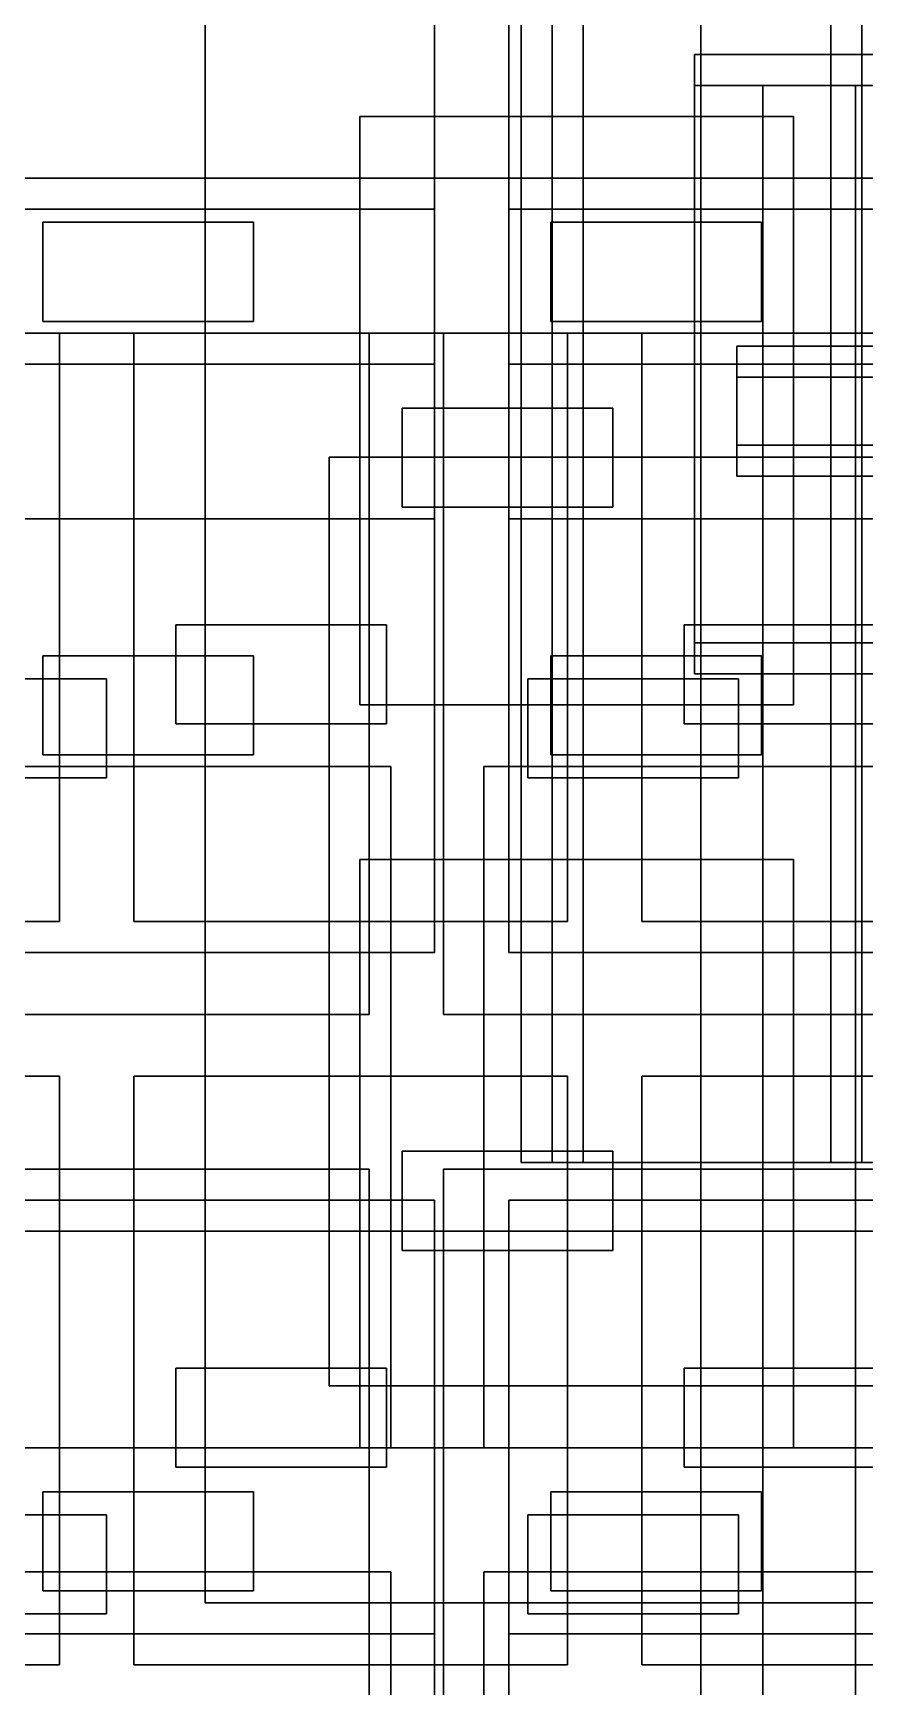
# Model space of a CAD drawing. Header units: feet. Extents: x -228 to 222, y -147 to 142.
# Drawn here: x -151.6 to -124.7, y -54.7 to -1.3 of the extents above; entities that cross this region are included whole.
import ezdxf

# ---------------------------------------------------------------- set-up
doc = ezdxf.new("R2010")
doc.units = ezdxf.units.FT
for name, color, linetype in [('bed', 7, 'CONTINUOUS'), ('behavioral', 7, 'CONTINUOUS'), ('corridor_clean', 7, 'CONTINUOUS'), ('corridor_patient', 7, 'CONTINUOUS'), ('corridor_public', 7, 'CONTINUOUS'), ('corridor_restricted', 7, 'CONTINUOUS'), ('corridor_soiled', 7, 'CONTINUOUS'), ('corridor_sterile', 7, 'CONTINUOUS'), ('ed', 7, 'CONTINUOUS'), ('floor', 7, 'CONTINUOUS'), ('icu', 7, 'CONTINUOUS'), ('isolation_bed', 7, 'CONTINUOUS'), ('med_surg', 7, 'CONTINUOUS'), ('oncology', 7, 'CONTINUOUS'), ('pediatrics', 7, 'CONTINUOUS'), ('procedure', 7, 'CONTINUOUS'), ('research', 7, 'CONTINUOUS'), ('telemetry', 7, 'CONTINUOUS'), ('utility', 7, 'CONTINUOUS'), ('women', 7, 'CONTINUOUS')]:
    doc.layers.add(name, color=color, linetype=linetype)

msp = doc.modelspace()

# ---------------------------------------------------------------- linework, layer by layer
at = {"layer": 'bed'}
for points in [[(-144.44, -7.42, 138.75), (-151.24, -7.42, 138.75), (-151.24, -7.42, 140.95), (-144.44, -7.42, 140.95)], [(-151.24, -7.42, 138.75), (-151.24, -10.62, 138.75), (-151.24, -10.62, 140.95), (-151.24, -7.42, 140.95)], [(-151.24, -10.62, 140.95), (-144.44, -10.62, 140.95), (-144.44, -7.42, 140.95), (-151.24, -7.42, 140.95)], [(-151.24, -10.62, 138.75), (-151.24, -7.42, 138.75), (-144.44, -7.42, 138.75), (-144.44, -10.62, 138.75)], [(-144.44, -10.62, 138.75), (-144.44, -7.42, 138.75), (-144.44, -7.42, 140.95), (-144.44, -10.62, 140.95)], [(-128.04, -7.42, 138.75), (-134.84, -7.42, 138.75), (-134.84, -7.42, 140.95), (-128.04, -7.42, 140.95)], [(-134.84, -7.42, 138.75), (-134.84, -10.62, 138.75), (-134.84, -10.62, 140.95), (-134.84, -7.42, 140.95)], [(-134.84, -10.62, 140.95), (-128.04, -10.62, 140.95), (-128.04, -7.42, 140.95), (-134.84, -7.42, 140.95)], [(-134.84, -10.62, 138.75), (-134.84, -7.42, 138.75), (-128.04, -7.42, 138.75), (-128.04, -10.62, 138.75)], [(-128.04, -10.62, 138.75), (-128.04, -7.42, 138.75), (-128.04, -7.42, 140.95), (-128.04, -10.62, 140.95)], [(-151.24, -10.62, 138.75), (-144.44, -10.62, 138.75), (-144.44, -10.62, 140.95), (-151.24, -10.62, 140.95)], [(-134.84, -10.62, 138.75), (-128.04, -10.62, 138.75), (-128.04, -10.62, 140.95), (-134.84, -10.62, 140.95)], [(-122.04, -11.42, 123.75), (-128.84, -11.42, 123.75), (-128.84, -11.42, 125.95), (-122.04, -11.42, 125.95)], [(-128.84, -11.42, 123.75), (-128.84, -14.62, 123.75), (-128.84, -14.62, 125.95), (-128.84, -11.42, 125.95)], [(-128.84, -14.62, 125.95), (-122.04, -14.62, 125.95), (-122.04, -11.42, 125.95), (-128.84, -11.42, 125.95)], [(-128.84, -14.62, 123.75), (-128.84, -11.42, 123.75), (-122.04, -11.42, 123.75), (-122.04, -14.62, 123.75)], [(-122.04, -12.42, 123.75), (-128.84, -12.42, 123.75), (-128.84, -12.42, 125.95), (-122.04, -12.42, 125.95)], [(-128.84, -12.42, 123.75), (-128.84, -15.62, 123.75), (-128.84, -15.62, 125.95), (-128.84, -12.42, 125.95)], [(-128.84, -15.62, 125.95), (-122.04, -15.62, 125.95), (-122.04, -12.42, 125.95), (-128.84, -12.42, 125.95)], [(-128.84, -15.62, 123.75), (-128.84, -12.42, 123.75), (-122.04, -12.42, 123.75), (-122.04, -15.62, 123.75)], [(-132.84, -13.42, 78.75), (-139.64, -13.42, 78.75), (-139.64, -13.42, 80.95), (-132.84, -13.42, 80.95)], [(-139.64, -13.42, 78.75), (-139.64, -16.62, 78.75), (-139.64, -16.62, 80.95), (-139.64, -13.42, 80.95)], [(-139.64, -16.62, 80.95), (-132.84, -16.62, 80.95), (-132.84, -13.42, 80.95), (-139.64, -13.42, 80.95)], [(-139.64, -16.62, 78.75), (-139.64, -13.42, 78.75), (-132.84, -13.42, 78.75), (-132.84, -16.62, 78.75)], [(-132.84, -13.42, 93.75), (-139.64, -13.42, 93.75), (-139.64, -13.42, 95.95), (-132.84, -13.42, 95.95)], [(-139.64, -13.42, 93.75), (-139.64, -16.62, 93.75), (-139.64, -16.62, 95.95), (-139.64, -13.42, 95.95)], [(-139.64, -16.62, 95.95), (-132.84, -16.62, 95.95), (-132.84, -13.42, 95.95), (-139.64, -13.42, 95.95)], [(-139.64, -16.62, 93.75), (-139.64, -13.42, 93.75), (-132.84, -13.42, 93.75), (-132.84, -16.62, 93.75)], [(-132.84, -13.42, 108.75), (-139.64, -13.42, 108.75), (-139.64, -13.42, 110.95), (-132.84, -13.42, 110.95)], [(-139.64, -13.42, 108.75), (-139.64, -16.62, 108.75), (-139.64, -16.62, 110.95), (-139.64, -13.42, 110.95)], [(-139.64, -16.62, 110.95), (-132.84, -16.62, 110.95), (-132.84, -13.42, 110.95), (-139.64, -13.42, 110.95)], [(-139.64, -16.62, 108.75), (-139.64, -13.42, 108.75), (-132.84, -13.42, 108.75), (-132.84, -16.62, 108.75)], [(-132.84, -13.42, 123.75), (-139.64, -13.42, 123.75), (-139.64, -13.42, 125.95), (-132.84, -13.42, 125.95)], [(-139.64, -13.42, 123.75), (-139.64, -16.62, 123.75), (-139.64, -16.62, 125.95), (-139.64, -13.42, 125.95)], [(-139.64, -16.62, 125.95), (-132.84, -16.62, 125.95), (-132.84, -13.42, 125.95), (-139.64, -13.42, 125.95)], [(-139.64, -16.62, 123.75), (-139.64, -13.42, 123.75), (-132.84, -13.42, 123.75), (-132.84, -16.62, 123.75)], [(-132.84, -13.42, 168.75), (-139.64, -13.42, 168.75), (-139.64, -13.42, 170.95), (-132.84, -13.42, 170.95)], [(-139.64, -13.42, 168.75), (-139.64, -16.62, 168.75), (-139.64, -16.62, 170.95), (-139.64, -13.42, 170.95)], [(-139.64, -16.62, 170.95), (-132.84, -16.62, 170.95), (-132.84, -13.42, 170.95), (-139.64, -13.42, 170.95)], [(-139.64, -16.62, 168.75), (-139.64, -13.42, 168.75), (-132.84, -13.42, 168.75), (-132.84, -16.62, 168.75)], [(-132.84, -16.62, 78.75), (-132.84, -13.42, 78.75), (-132.84, -13.42, 80.95), (-132.84, -16.62, 80.95)], [(-132.84, -16.62, 93.75), (-132.84, -13.42, 93.75), (-132.84, -13.42, 95.95), (-132.84, -16.62, 95.95)], [(-132.84, -16.62, 108.75), (-132.84, -13.42, 108.75), (-132.84, -13.42, 110.95), (-132.84, -16.62, 110.95)], [(-132.84, -16.62, 123.75), (-132.84, -13.42, 123.75), (-132.84, -13.42, 125.95), (-132.84, -16.62, 125.95)], [(-132.84, -16.62, 168.75), (-132.84, -13.42, 168.75), (-132.84, -13.42, 170.95), (-132.84, -16.62, 170.95)], [(-128.84, -14.62, 123.75), (-122.04, -14.62, 123.75), (-122.04, -14.62, 125.95), (-128.84, -14.62, 125.95)], [(-128.84, -15.62, 123.75), (-122.04, -15.62, 123.75), (-122.04, -15.62, 125.95), (-128.84, -15.62, 125.95)], [(-139.64, -16.62, 78.75), (-132.84, -16.62, 78.75), (-132.84, -16.62, 80.95), (-139.64, -16.62, 80.95)], [(-139.64, -16.62, 93.75), (-132.84, -16.62, 93.75), (-132.84, -16.62, 95.95), (-139.64, -16.62, 95.95)], [(-139.64, -16.62, 108.75), (-132.84, -16.62, 108.75), (-132.84, -16.62, 110.95), (-139.64, -16.62, 110.95)], [(-139.64, -16.62, 123.75), (-132.84, -16.62, 123.75), (-132.84, -16.62, 125.95), (-139.64, -16.62, 125.95)], [(-139.64, -16.62, 168.75), (-132.84, -16.62, 168.75), (-132.84, -16.62, 170.95), (-139.64, -16.62, 170.95)], [(-140.14, -20.42, 48.75), (-146.94, -20.42, 48.75), (-146.94, -20.42, 50.95), (-140.14, -20.42, 50.95)], [(-146.94, -20.42, 48.75), (-146.94, -23.62, 48.75), (-146.94, -23.62, 50.95), (-146.94, -20.42, 50.95)], [(-146.94, -23.62, 50.95), (-140.14, -23.62, 50.95), (-140.14, -20.42, 50.95), (-146.94, -20.42, 50.95)], [(-146.94, -23.62, 48.75), (-146.94, -20.42, 48.75), (-140.14, -20.42, 48.75), (-140.14, -23.62, 48.75)], [(-140.14, -23.62, 48.75), (-140.14, -20.42, 48.75), (-140.14, -20.42, 50.95), (-140.14, -23.62, 50.95)], [(-123.74, -20.42, 48.75), (-130.54, -20.42, 48.75), (-130.54, -20.42, 50.95), (-123.74, -20.42, 50.95)], [(-130.54, -20.42, 48.75), (-130.54, -23.62, 48.75), (-130.54, -23.62, 50.95), (-130.54, -20.42, 50.95)], [(-130.54, -23.62, 50.95), (-123.74, -23.62, 50.95), (-123.74, -20.42, 50.95), (-130.54, -20.42, 50.95)], [(-130.54, -23.62, 48.75), (-130.54, -20.42, 48.75), (-123.74, -20.42, 48.75), (-123.74, -23.62, 48.75)], [(-144.44, -21.42, 153.75), (-151.24, -21.42, 153.75), (-151.24, -21.42, 155.95), (-144.44, -21.42, 155.95)], [(-151.24, -21.42, 153.75), (-151.24, -24.62, 153.75), (-151.24, -24.62, 155.95), (-151.24, -21.42, 155.95)], [(-151.24, -24.62, 155.95), (-144.44, -24.62, 155.95), (-144.44, -21.42, 155.95), (-151.24, -21.42, 155.95)], [(-151.24, -24.62, 153.75), (-151.24, -21.42, 153.75), (-144.44, -21.42, 153.75), (-144.44, -24.62, 153.75)], [(-144.44, -24.62, 153.75), (-144.44, -21.42, 153.75), (-144.44, -21.42, 155.95), (-144.44, -24.62, 155.95)], [(-128.04, -21.42, 153.75), (-134.84, -21.42, 153.75), (-134.84, -21.42, 155.95), (-128.04, -21.42, 155.95)], [(-134.84, -21.42, 153.75), (-134.84, -24.62, 153.75), (-134.84, -24.62, 155.95), (-134.84, -21.42, 155.95)], [(-134.84, -24.62, 155.95), (-128.04, -24.62, 155.95), (-128.04, -21.42, 155.95), (-134.84, -21.42, 155.95)], [(-134.84, -24.62, 153.75), (-134.84, -21.42, 153.75), (-128.04, -21.42, 153.75), (-128.04, -24.62, 153.75)], [(-128.04, -24.62, 153.75), (-128.04, -21.42, 153.75), (-128.04, -21.42, 155.95), (-128.04, -24.62, 155.95)], [(-146.94, -23.62, 48.75), (-140.14, -23.62, 48.75), (-140.14, -23.62, 50.95), (-146.94, -23.62, 50.95)], [(-130.54, -23.62, 48.75), (-123.74, -23.62, 48.75), (-123.74, -23.62, 50.95), (-130.54, -23.62, 50.95)], [(-151.24, -24.62, 153.75), (-144.44, -24.62, 153.75), (-144.44, -24.62, 155.95), (-151.24, -24.62, 155.95)], [(-134.84, -24.62, 153.75), (-128.04, -24.62, 153.75), (-128.04, -24.62, 155.95), (-134.84, -24.62, 155.95)], [(-132.84, -37.42, 78.75), (-139.64, -37.42, 78.75), (-139.64, -37.42, 80.95), (-132.84, -37.42, 80.95)], [(-139.64, -37.42, 78.75), (-139.64, -40.62, 78.75), (-139.64, -40.62, 80.95), (-139.64, -37.42, 80.95)], [(-139.64, -40.62, 80.95), (-132.84, -40.62, 80.95), (-132.84, -37.42, 80.95), (-139.64, -37.42, 80.95)], [(-139.64, -40.62, 78.75), (-139.64, -37.42, 78.75), (-132.84, -37.42, 78.75), (-132.84, -40.62, 78.75)], [(-132.84, -37.42, 93.75), (-139.64, -37.42, 93.75), (-139.64, -37.42, 95.95), (-132.84, -37.42, 95.95)], [(-139.64, -37.42, 93.75), (-139.64, -40.62, 93.75), (-139.64, -40.62, 95.95), (-139.64, -37.42, 95.95)], [(-139.64, -40.62, 95.95), (-132.84, -40.62, 95.95), (-132.84, -37.42, 95.95), (-139.64, -37.42, 95.95)], [(-139.64, -40.62, 93.75), (-139.64, -37.42, 93.75), (-132.84, -37.42, 93.75), (-132.84, -40.62, 93.75)], [(-132.84, -37.42, 108.75), (-139.64, -37.42, 108.75), (-139.64, -37.42, 110.95), (-132.84, -37.42, 110.95)], [(-139.64, -37.42, 108.75), (-139.64, -40.62, 108.75), (-139.64, -40.62, 110.95), (-139.64, -37.42, 110.95)], [(-139.64, -40.62, 110.95), (-132.84, -40.62, 110.95), (-132.84, -37.42, 110.95), (-139.64, -37.42, 110.95)], [(-139.64, -40.62, 108.75), (-139.64, -37.42, 108.75), (-132.84, -37.42, 108.75), (-132.84, -40.62, 108.75)], [(-132.84, -37.42, 123.75), (-139.64, -37.42, 123.75), (-139.64, -37.42, 125.95), (-132.84, -37.42, 125.95)], [(-139.64, -37.42, 123.75), (-139.64, -40.62, 123.75), (-139.64, -40.62, 125.95), (-139.64, -37.42, 125.95)], [(-139.64, -40.62, 125.95), (-132.84, -40.62, 125.95), (-132.84, -37.42, 125.95), (-139.64, -37.42, 125.95)], [(-139.64, -40.62, 123.75), (-139.64, -37.42, 123.75), (-132.84, -37.42, 123.75), (-132.84, -40.62, 123.75)], [(-132.84, -37.42, 168.75), (-139.64, -37.42, 168.75), (-139.64, -37.42, 170.95), (-132.84, -37.42, 170.95)], [(-139.64, -37.42, 168.75), (-139.64, -40.62, 168.75), (-139.64, -40.62, 170.95), (-139.64, -37.42, 170.95)], [(-139.64, -40.62, 170.95), (-132.84, -40.62, 170.95), (-132.84, -37.42, 170.95), (-139.64, -37.42, 170.95)], [(-139.64, -40.62, 168.75), (-139.64, -37.42, 168.75), (-132.84, -37.42, 168.75), (-132.84, -40.62, 168.75)], [(-132.84, -40.62, 78.75), (-132.84, -37.42, 78.75), (-132.84, -37.42, 80.95), (-132.84, -40.62, 80.95)], [(-132.84, -40.62, 93.75), (-132.84, -37.42, 93.75), (-132.84, -37.42, 95.95), (-132.84, -40.62, 95.95)], [(-132.84, -40.62, 108.75), (-132.84, -37.42, 108.75), (-132.84, -37.42, 110.95), (-132.84, -40.62, 110.95)], [(-132.84, -40.62, 123.75), (-132.84, -37.42, 123.75), (-132.84, -37.42, 125.95), (-132.84, -40.62, 125.95)], [(-132.84, -40.62, 168.75), (-132.84, -37.42, 168.75), (-132.84, -37.42, 170.95), (-132.84, -40.62, 170.95)], [(-139.64, -40.62, 78.75), (-132.84, -40.62, 78.75), (-132.84, -40.62, 80.95), (-139.64, -40.62, 80.95)], [(-139.64, -40.62, 93.75), (-132.84, -40.62, 93.75), (-132.84, -40.62, 95.95), (-139.64, -40.62, 95.95)], [(-139.64, -40.62, 108.75), (-132.84, -40.62, 108.75), (-132.84, -40.62, 110.95), (-139.64, -40.62, 110.95)], [(-139.64, -40.62, 123.75), (-132.84, -40.62, 123.75), (-132.84, -40.62, 125.95), (-139.64, -40.62, 125.95)], [(-139.64, -40.62, 168.75), (-132.84, -40.62, 168.75), (-132.84, -40.62, 170.95), (-139.64, -40.62, 170.95)], [(-140.14, -44.42, 48.75), (-146.94, -44.42, 48.75), (-146.94, -44.42, 50.95), (-140.14, -44.42, 50.95)], [(-146.94, -44.42, 48.75), (-146.94, -47.62, 48.75), (-146.94, -47.62, 50.95), (-146.94, -44.42, 50.95)], [(-146.94, -47.62, 50.95), (-140.14, -47.62, 50.95), (-140.14, -44.42, 50.95), (-146.94, -44.42, 50.95)], [(-146.94, -47.62, 48.75), (-146.94, -44.42, 48.75), (-140.14, -44.42, 48.75), (-140.14, -47.62, 48.75)], [(-140.14, -47.62, 48.75), (-140.14, -44.42, 48.75), (-140.14, -44.42, 50.95), (-140.14, -47.62, 50.95)], [(-123.74, -44.42, 48.75), (-130.54, -44.42, 48.75), (-130.54, -44.42, 50.95), (-123.74, -44.42, 50.95)], [(-130.54, -44.42, 48.75), (-130.54, -47.62, 48.75), (-130.54, -47.62, 50.95), (-130.54, -44.42, 50.95)], [(-130.54, -47.62, 50.95), (-123.74, -47.62, 50.95), (-123.74, -44.42, 50.95), (-130.54, -44.42, 50.95)], [(-130.54, -47.62, 48.75), (-130.54, -44.42, 48.75), (-123.74, -44.42, 48.75), (-123.74, -47.62, 48.75)], [(-146.94, -47.62, 48.75), (-140.14, -47.62, 48.75), (-140.14, -47.62, 50.95), (-146.94, -47.62, 50.95)], [(-130.54, -47.62, 48.75), (-123.74, -47.62, 48.75), (-123.74, -47.62, 50.95), (-130.54, -47.62, 50.95)], [(-144.44, -48.42, 153.75), (-151.24, -48.42, 153.75), (-151.24, -48.42, 155.95), (-144.44, -48.42, 155.95)], [(-151.24, -48.42, 153.75), (-151.24, -51.62, 153.75), (-151.24, -51.62, 155.95), (-151.24, -48.42, 155.95)], [(-151.24, -51.62, 155.95), (-144.44, -51.62, 155.95), (-144.44, -48.42, 155.95), (-151.24, -48.42, 155.95)], [(-151.24, -51.62, 153.75), (-151.24, -48.42, 153.75), (-144.44, -48.42, 153.75), (-144.44, -51.62, 153.75)], [(-144.44, -51.62, 153.75), (-144.44, -48.42, 153.75), (-144.44, -48.42, 155.95), (-144.44, -51.62, 155.95)], [(-128.04, -48.42, 153.75), (-134.84, -48.42, 153.75), (-134.84, -48.42, 155.95), (-128.04, -48.42, 155.95)], [(-134.84, -48.42, 153.75), (-134.84, -51.62, 153.75), (-134.84, -51.62, 155.95), (-134.84, -48.42, 155.95)], [(-134.84, -51.62, 155.95), (-128.04, -51.62, 155.95), (-128.04, -48.42, 155.95), (-134.84, -48.42, 155.95)], [(-134.84, -51.62, 153.75), (-134.84, -48.42, 153.75), (-128.04, -48.42, 153.75), (-128.04, -51.62, 153.75)], [(-128.04, -51.62, 153.75), (-128.04, -48.42, 153.75), (-128.04, -48.42, 155.95), (-128.04, -51.62, 155.95)], [(-149.18, -49.16, 63.75), (-155.98, -49.16, 63.75), (-155.98, -49.16, 65.95), (-149.18, -49.16, 65.95)], [(-155.98, -52.36, 65.95), (-149.18, -52.36, 65.95), (-149.18, -49.16, 65.95), (-155.98, -49.16, 65.95)], [(-155.98, -52.36, 63.75), (-155.98, -49.16, 63.75), (-149.18, -49.16, 63.75), (-149.18, -52.36, 63.75)], [(-149.18, -52.36, 63.75), (-149.18, -49.16, 63.75), (-149.18, -49.16, 65.95), (-149.18, -52.36, 65.95)], [(-128.78, -49.16, 63.75), (-135.58, -49.16, 63.75), (-135.58, -49.16, 65.95), (-128.78, -49.16, 65.95)], [(-135.58, -49.16, 63.75), (-135.58, -52.36, 63.75), (-135.58, -52.36, 65.95), (-135.58, -49.16, 65.95)], [(-135.58, -52.36, 65.95), (-128.78, -52.36, 65.95), (-128.78, -49.16, 65.95), (-135.58, -49.16, 65.95)], [(-135.58, -52.36, 63.75), (-135.58, -49.16, 63.75), (-128.78, -49.16, 63.75), (-128.78, -52.36, 63.75)], [(-128.78, -52.36, 63.75), (-128.78, -49.16, 63.75), (-128.78, -49.16, 65.95), (-128.78, -52.36, 65.95)], [(-151.24, -51.62, 153.75), (-144.44, -51.62, 153.75), (-144.44, -51.62, 155.95), (-151.24, -51.62, 155.95)], [(-134.84, -51.62, 153.75), (-128.04, -51.62, 153.75), (-128.04, -51.62, 155.95), (-134.84, -51.62, 155.95)], [(-155.98, -52.36, 63.75), (-149.18, -52.36, 63.75), (-149.18, -52.36, 65.95), (-155.98, -52.36, 65.95)], [(-135.58, -52.36, 63.75), (-128.78, -52.36, 63.75), (-128.78, -52.36, 65.95), (-135.58, -52.36, 65.95)]]:
    msp.add_3dface(points, dxfattribs=at)
at = {"layer": 'behavioral'}
for points in [[(-67.5, -6, 45), (-202.5, -6, 45), (-202.5, -6, 47.5), (-67.5, -6, 47.5)], [(-202.5, -110, 47.5), (-67.5, -110, 47.5), (-67.5, -6, 47.5), (-202.5, -6, 47.5)], [(-202.5, -110, 45), (-202.5, -6, 45), (-67.5, -6, 45), (-67.5, -110, 45)], [(-150.7, -11, 45), (-164.7, -11, 45), (-164.7, -11, 49.2), (-150.7, -11, 49.2)], [(-164.7, -30, 49.2), (-150.7, -30, 49.2), (-150.7, -11, 49.2), (-164.7, -11, 49.2)], [(-164.7, -30, 45), (-164.7, -11, 45), (-150.7, -11, 45), (-150.7, -30, 45)], [(-150.7, -30, 45), (-150.7, -11, 45), (-150.7, -11, 49.2), (-150.7, -30, 49.2)], [(-134.3, -11, 45), (-148.3, -11, 45), (-148.3, -11, 49.2), (-134.3, -11, 49.2)], [(-148.3, -11, 45), (-148.3, -30, 45), (-148.3, -30, 49.2), (-148.3, -11, 49.2)], [(-148.3, -30, 49.2), (-134.3, -30, 49.2), (-134.3, -11, 49.2), (-148.3, -11, 49.2)], [(-148.3, -30, 45), (-148.3, -11, 45), (-134.3, -11, 45), (-134.3, -30, 45)], [(-134.3, -30, 45), (-134.3, -11, 45), (-134.3, -11, 49.2), (-134.3, -30, 49.2)], [(-117.9, -11, 45), (-131.9, -11, 45), (-131.9, -11, 49.2), (-117.9, -11, 49.2)], [(-131.9, -11, 45), (-131.9, -30, 45), (-131.9, -30, 49.2), (-131.9, -11, 49.2)], [(-131.9, -30, 49.2), (-117.9, -30, 49.2), (-117.9, -11, 49.2), (-131.9, -11, 49.2)], [(-131.9, -30, 45), (-131.9, -11, 45), (-117.9, -11, 45), (-117.9, -30, 45)], [(-164.7, -30, 45), (-150.7, -30, 45), (-150.7, -30, 49.2), (-164.7, -30, 49.2)], [(-148.3, -30, 45), (-134.3, -30, 45), (-134.3, -30, 49.2), (-148.3, -30, 49.2)], [(-131.9, -30, 45), (-117.9, -30, 45), (-117.9, -30, 49.2), (-131.9, -30, 49.2)], [(-150.7, -35, 45), (-164.7, -35, 45), (-164.7, -35, 49.2), (-150.7, -35, 49.2)], [(-164.7, -54, 49.2), (-150.7, -54, 49.2), (-150.7, -35, 49.2), (-164.7, -35, 49.2)], [(-164.7, -54, 45), (-164.7, -35, 45), (-150.7, -35, 45), (-150.7, -54, 45)], [(-150.7, -54, 45), (-150.7, -35, 45), (-150.7, -35, 49.2), (-150.7, -54, 49.2)], [(-134.3, -35, 45), (-148.3, -35, 45), (-148.3, -35, 49.2), (-134.3, -35, 49.2)], [(-148.3, -35, 45), (-148.3, -54, 45), (-148.3, -54, 49.2), (-148.3, -35, 49.2)], [(-148.3, -54, 49.2), (-134.3, -54, 49.2), (-134.3, -35, 49.2), (-148.3, -35, 49.2)], [(-148.3, -54, 45), (-148.3, -35, 45), (-134.3, -35, 45), (-134.3, -54, 45)], [(-134.3, -54, 45), (-134.3, -35, 45), (-134.3, -35, 49.2), (-134.3, -54, 49.2)], [(-117.9, -35, 45), (-131.9, -35, 45), (-131.9, -35, 49.2), (-117.9, -35, 49.2)], [(-131.9, -35, 45), (-131.9, -54, 45), (-131.9, -54, 49.2), (-131.9, -35, 49.2)], [(-131.9, -54, 49.2), (-117.9, -54, 49.2), (-117.9, -35, 49.2), (-131.9, -35, 49.2)], [(-131.9, -54, 45), (-131.9, -35, 45), (-117.9, -35, 45), (-117.9, -54, 45)], [(-164.7, -54, 45), (-150.7, -54, 45), (-150.7, -54, 49.2), (-164.7, -54, 49.2)], [(-148.3, -54, 45), (-134.3, -54, 45), (-134.3, -54, 49.2), (-148.3, -54, 49.2)], [(-131.9, -54, 45), (-117.9, -54, 45), (-117.9, -54, 49.2), (-131.9, -54, 49.2)]]:
    msp.add_3dface(points, dxfattribs=at)
at = {"layer": 'corridor_clean'}
for points in [[(-134.8, 51.22, 17.4), (-134.8, -37.78, 17.4), (-134.8, -37.78, 18.6), (-134.8, 51.22, 18.6)], [(-134.8, -37.78, 18.6), (-124.8, -37.78, 18.6), (-124.8, 51.22, 18.6), (-134.8, 51.22, 18.6)], [(-134.8, -37.78, 17.4), (-134.8, 51.22, 17.4), (-124.8, 51.22, 17.4), (-124.8, -37.78, 17.4)], [(-124.8, -37.78, 17.4), (-124.8, 51.22, 17.4), (-124.8, 51.22, 18.6), (-124.8, -37.78, 18.6)], [(-134.8, -37.78, 17.4), (-124.8, -37.78, 17.4), (-124.8, -37.78, 18.6), (-134.8, -37.78, 18.6)]]:
    msp.add_3dface(points, dxfattribs=at)
at = {"layer": 'corridor_patient'}
for points in [[(-135.8, 51.22, 32.4), (-135.8, -37.78, 32.4), (-135.8, -37.78, 33.6), (-135.8, 51.22, 33.6)], [(-135.8, -37.78, 33.6), (-123.8, -37.78, 33.6), (-123.8, 51.22, 33.6), (-135.8, 51.22, 33.6)], [(-135.8, -37.78, 32.4), (-135.8, 51.22, 32.4), (-123.8, 51.22, 32.4), (-123.8, -37.78, 32.4)], [(-134.8, 51.22, 32.4), (-134.8, -37.78, 32.4), (-134.8, -37.78, 33.6), (-134.8, 51.22, 33.6)], [(-134.8, -37.78, 33.6), (-124.8, -37.78, 33.6), (-124.8, 51.22, 33.6), (-134.8, 51.22, 33.6)], [(-134.8, -37.78, 32.4), (-134.8, 51.22, 32.4), (-124.8, 51.22, 32.4), (-124.8, -37.78, 32.4)], [(-124.8, -37.78, 32.4), (-124.8, 51.22, 32.4), (-124.8, 51.22, 33.6), (-124.8, -37.78, 33.6)], [(-135.8, -37.78, 32.4), (-123.8, -37.78, 32.4), (-123.8, -37.78, 33.6), (-135.8, -37.78, 33.6)], [(-134.8, -37.78, 32.4), (-124.8, -37.78, 32.4), (-124.8, -37.78, 33.6), (-134.8, -37.78, 33.6)]]:
    msp.add_3dface(points, dxfattribs=at)
at = {"layer": 'corridor_public'}
for points in [[(-135.8, 51.22, 32.4), (-135.8, -37.78, 32.4), (-135.8, -37.78, 33.6), (-135.8, 51.22, 33.6)], [(-135.8, -37.78, 33.6), (-123.8, -37.78, 33.6), (-123.8, 51.22, 33.6), (-135.8, 51.22, 33.6)], [(-135.8, -37.78, 32.4), (-135.8, 51.22, 32.4), (-123.8, 51.22, 32.4), (-123.8, -37.78, 32.4)], [(-135.8, -37.78, 32.4), (-123.8, -37.78, 32.4), (-123.8, -37.78, 33.6), (-135.8, -37.78, 33.6)]]:
    msp.add_3dface(points, dxfattribs=at)
at = {"layer": 'corridor_restricted'}
for points in [[(-134.8, 51.22, 47.4), (-134.8, -37.78, 47.4), (-134.8, -37.78, 48.6), (-134.8, 51.22, 48.6)], [(-134.8, -37.78, 48.6), (-124.8, -37.78, 48.6), (-124.8, 51.22, 48.6), (-134.8, 51.22, 48.6)], [(-134.8, -37.78, 47.4), (-134.8, 51.22, 47.4), (-124.8, 51.22, 47.4), (-124.8, -37.78, 47.4)], [(-133.8, 51.22, 2.4), (-133.8, -37.78, 2.4), (-133.8, -37.78, 3.6), (-133.8, 51.22, 3.6)], [(-133.8, -37.78, 3.6), (-125.8, -37.78, 3.6), (-125.8, 51.22, 3.6), (-133.8, 51.22, 3.6)], [(-133.8, -37.78, 2.4), (-133.8, 51.22, 2.4), (-125.8, 51.22, 2.4), (-125.8, -37.78, 2.4)], [(-125.8, -37.78, 2.4), (-125.8, 51.22, 2.4), (-125.8, 51.22, 3.6), (-125.8, -37.78, 3.6)], [(-124.8, -37.78, 47.4), (-124.8, 51.22, 47.4), (-124.8, 51.22, 48.6), (-124.8, -37.78, 48.6)], [(-134.8, -37.78, 47.4), (-124.8, -37.78, 47.4), (-124.8, -37.78, 48.6), (-134.8, -37.78, 48.6)], [(-133.8, -37.78, 2.4), (-125.8, -37.78, 2.4), (-125.8, -37.78, 3.6), (-133.8, -37.78, 3.6)]]:
    msp.add_3dface(points, dxfattribs=at)
at = {"layer": 'corridor_soiled'}
for points in [[(-133.8, 51.22, 17.4), (-133.8, -37.78, 17.4), (-133.8, -37.78, 18.6), (-133.8, 51.22, 18.6)], [(-133.8, -37.78, 18.6), (-125.8, -37.78, 18.6), (-125.8, 51.22, 18.6), (-133.8, 51.22, 18.6)], [(-133.8, -37.78, 17.4), (-133.8, 51.22, 17.4), (-125.8, 51.22, 17.4), (-125.8, -37.78, 17.4)], [(-133.8, 51.22, 47.4), (-133.8, -37.78, 47.4), (-133.8, -37.78, 48.6), (-133.8, 51.22, 48.6)], [(-133.8, -37.78, 48.6), (-125.8, -37.78, 48.6), (-125.8, 51.22, 48.6), (-133.8, 51.22, 48.6)], [(-133.8, -37.78, 47.4), (-133.8, 51.22, 47.4), (-125.8, 51.22, 47.4), (-125.8, -37.78, 47.4)], [(-125.8, -37.78, 17.4), (-125.8, 51.22, 17.4), (-125.8, 51.22, 18.6), (-125.8, -37.78, 18.6)], [(-125.8, -37.78, 47.4), (-125.8, 51.22, 47.4), (-125.8, 51.22, 48.6), (-125.8, -37.78, 48.6)], [(-133.8, -37.78, 17.4), (-125.8, -37.78, 17.4), (-125.8, -37.78, 18.6), (-133.8, -37.78, 18.6)], [(-133.8, -37.78, 47.4), (-125.8, -37.78, 47.4), (-125.8, -37.78, 48.6), (-133.8, -37.78, 48.6)]]:
    msp.add_3dface(points, dxfattribs=at)
at = {"layer": 'corridor_sterile'}
for points in [[(-133.8, 51.22, 47.4), (-133.8, -37.78, 47.4), (-133.8, -37.78, 48.6), (-133.8, 51.22, 48.6)], [(-133.8, -37.78, 48.6), (-125.8, -37.78, 48.6), (-125.8, 51.22, 48.6), (-133.8, 51.22, 48.6)], [(-133.8, -37.78, 47.4), (-133.8, 51.22, 47.4), (-125.8, 51.22, 47.4), (-125.8, -37.78, 47.4)], [(-125.8, -37.78, 47.4), (-125.8, 51.22, 47.4), (-125.8, 51.22, 48.6), (-125.8, -37.78, 48.6)], [(-133.8, -37.78, 47.4), (-125.8, -37.78, 47.4), (-125.8, -37.78, 48.6), (-133.8, -37.78, 48.6)]]:
    msp.add_3dface(points, dxfattribs=at)
at = {"layer": 'ed'}
for points in [[(-140, -25, 30), (-158, -25, 30), (-158, -25, 34.6), (-140, -25, 34.6)], [(-158, -47, 34.6), (-140, -47, 34.6), (-140, -25, 34.6), (-158, -25, 34.6)], [(-158, -47, 30), (-158, -25, 30), (-140, -25, 30), (-140, -47, 30)], [(-140, -47, 30), (-140, -25, 30), (-140, -25, 34.6), (-140, -47, 34.6)], [(-119, -25, 30), (-137, -25, 30), (-137, -25, 34.6), (-119, -25, 34.6)], [(-137, -25, 30), (-137, -47, 30), (-137, -47, 34.6), (-137, -25, 34.6)], [(-137, -47, 34.6), (-119, -47, 34.6), (-119, -25, 34.6), (-137, -25, 34.6)], [(-137, -47, 30), (-137, -25, 30), (-119, -25, 30), (-119, -47, 30)], [(-158, -47, 30), (-140, -47, 30), (-140, -47, 34.6), (-158, -47, 34.6)], [(-137, -47, 30), (-119, -47, 30), (-119, -47, 34.6), (-137, -47, 34.6)], [(-140, -51, 30), (-158, -51, 30), (-158, -51, 34.6), (-140, -51, 34.6)], [(-158, -73, 34.6), (-140, -73, 34.6), (-140, -51, 34.6), (-158, -51, 34.6)], [(-158, -73, 30), (-158, -51, 30), (-140, -51, 30), (-140, -73, 30)], [(-140, -73, 30), (-140, -51, 30), (-140, -51, 34.6), (-140, -73, 34.6)], [(-119, -51, 30), (-137, -51, 30), (-137, -51, 34.6), (-119, -51, 34.6)], [(-137, -51, 30), (-137, -73, 30), (-137, -73, 34.6), (-137, -51, 34.6)], [(-137, -73, 34.6), (-119, -73, 34.6), (-119, -51, 34.6), (-137, -51, 34.6)], [(-137, -73, 30), (-137, -51, 30), (-119, -51, 30), (-119, -73, 30)]]:
    msp.add_3dface(points, dxfattribs=at)
at = {"layer": 'floor'}
for points in [[(-215, -135, 0.275), (215, -135, 0.275), (215, 135, 0.275), (-215, 135, 0.275)], [(-215, -135, -0.275), (-215, 135, -0.275), (215, 135, -0.275), (215, -135, -0.275)], [(-215, -135, 15.275), (215, -135, 15.275), (215, 135, 15.275), (-215, 135, 15.275)], [(-215, -135, 14.725), (-215, 135, 14.725), (215, 135, 14.725), (215, -135, 14.725)], [(-215, -135, 30.275), (215, -135, 30.275), (215, 135, 30.275), (-215, 135, 30.275)], [(-215, -135, 29.725), (-215, 135, 29.725), (215, 135, 29.725), (215, -135, 29.725)], [(-215, -135, 45.275), (215, -135, 45.275), (215, 135, 45.275), (-215, 135, 45.275)], [(-215, -135, 44.725), (-215, 135, 44.725), (215, 135, 44.725), (215, -135, 44.725)], [(-215, -135, 60.275), (215, -135, 60.275), (215, 135, 60.275), (-215, 135, 60.275)], [(-215, -135, 59.725), (-215, 135, 59.725), (215, 135, 59.725), (215, -135, 59.725)], [(-165, -105, 75.275), (165, -105, 75.275), (165, 105, 75.275), (-165, 105, 75.275)], [(-165, -105, 74.725), (-165, 105, 74.725), (165, 105, 74.725), (165, -105, 74.725)], [(-165, -105, 90.275), (165, -105, 90.275), (165, 105, 90.275), (-165, 105, 90.275)], [(-165, -105, 89.725), (-165, 105, 89.725), (165, 105, 89.725), (165, -105, 89.725)], [(-165, -105, 105.275), (165, -105, 105.275), (165, 105, 105.275), (-165, 105, 105.275)], [(-165, -105, 104.725), (-165, 105, 104.725), (165, 105, 104.725), (165, -105, 104.725)], [(-165, -105, 120.275), (165, -105, 120.275), (165, 105, 120.275), (-165, 105, 120.275)], [(-165, -105, 119.725), (-165, 105, 119.725), (165, 105, 119.725), (165, -105, 119.725)], [(-165, -105, 135.275), (165, -105, 135.275), (165, 105, 135.275), (-165, 105, 135.275)], [(-165, -105, 134.725), (-165, 105, 134.725), (165, 105, 134.725), (165, -105, 134.725)], [(-165, -105, 150.275), (165, -105, 150.275), (165, 105, 150.275), (-165, 105, 150.275)], [(-165, -105, 149.725), (-165, 105, 149.725), (165, 105, 149.725), (165, -105, 149.725)], [(-165, -105, 165.275), (165, -105, 165.275), (165, 105, 165.275), (-165, 105, 165.275)], [(-165, -105, 164.725), (-165, 105, 164.725), (165, 105, 164.725), (165, -105, 164.725)], [(-165, -105, 180.275), (165, -105, 180.275), (165, 105, 180.275), (-165, 105, 180.275)], [(-165, -105, 179.725), (-165, 105, 179.725), (165, 105, 179.725), (165, -105, 179.725)], [(-165, -95, 195.275), (165, -95, 195.275), (165, 95, 195.275), (-165, 95, 195.275)], [(-165, -95, 194.725), (-165, 95, 194.725), (165, 95, 194.725), (165, -95, 194.725)], [(-165, -95, 210.275), (165, -95, 210.275), (165, 95, 210.275), (-165, 95, 210.275)], [(-165, -95, 209.725), (-165, 95, 209.725), (165, 95, 209.725), (165, -95, 209.725)], [(-130, 75, 224.725), (-130, -75, 224.725), (-130, -75, 225.275), (-130, 75, 225.275)], [(-130, -75, 225.275), (130, -75, 225.275), (130, 75, 225.275), (-130, 75, 225.275)], [(-130, -75, 224.725), (-130, 75, 224.725), (130, 75, 224.725), (130, -75, 224.725)]]:
    msp.add_3dface(points, dxfattribs=at)
at = {"layer": 'icu'}
for points in [[(-67.5, -6, 60), (-202.5, -6, 60), (-202.5, -6, 62.5), (-67.5, -6, 62.5)], [(-202.5, -110, 62.5), (-67.5, -110, 62.5), (-67.5, -6, 62.5), (-202.5, -6, 62.5)], [(-202.5, -110, 60), (-202.5, -6, 60), (-67.5, -6, 60), (-67.5, -110, 60)], [(-140.7, -11, 60), (-158.7, -11, 60), (-158.7, -11, 64.2), (-140.7, -11, 64.2)], [(-158.7, -33, 64.2), (-140.7, -33, 64.2), (-140.7, -11, 64.2), (-158.7, -11, 64.2)], [(-158.7, -33, 60), (-158.7, -11, 60), (-140.7, -11, 60), (-140.7, -33, 60)], [(-140.7, -33, 60), (-140.7, -11, 60), (-140.7, -11, 64.2), (-140.7, -33, 64.2)], [(-120.3, -11, 60), (-138.3, -11, 60), (-138.3, -11, 64.2), (-120.3, -11, 64.2)], [(-138.3, -11, 60), (-138.3, -33, 60), (-138.3, -33, 64.2), (-138.3, -11, 64.2)], [(-138.3, -33, 64.2), (-120.3, -33, 64.2), (-120.3, -11, 64.2), (-138.3, -11, 64.2)], [(-138.3, -33, 60), (-138.3, -11, 60), (-120.3, -11, 60), (-120.3, -33, 60)], [(-158.7, -33, 60), (-140.7, -33, 60), (-140.7, -33, 64.2), (-158.7, -33, 64.2)], [(-138.3, -33, 60), (-120.3, -33, 60), (-120.3, -33, 64.2), (-138.3, -33, 64.2)], [(-140.7, -38, 60), (-158.7, -38, 60), (-158.7, -38, 64.2), (-140.7, -38, 64.2)], [(-158.7, -60, 64.2), (-140.7, -60, 64.2), (-140.7, -38, 64.2), (-158.7, -38, 64.2)], [(-158.7, -60, 60), (-158.7, -38, 60), (-140.7, -38, 60), (-140.7, -60, 60)], [(-140.7, -60, 60), (-140.7, -38, 60), (-140.7, -38, 64.2), (-140.7, -60, 64.2)], [(-120.3, -38, 60), (-138.3, -38, 60), (-138.3, -38, 64.2), (-120.3, -38, 64.2)], [(-138.3, -38, 60), (-138.3, -60, 60), (-138.3, -60, 64.2), (-138.3, -38, 64.2)], [(-138.3, -60, 64.2), (-120.3, -60, 64.2), (-120.3, -38, 64.2), (-138.3, -38, 64.2)], [(-138.3, -60, 60), (-138.3, -38, 60), (-120.3, -38, 60), (-120.3, -60, 60)]]:
    msp.add_3dface(points, dxfattribs=at)
at = {"layer": 'isolation_bed'}
for points in [[(-149.18, -22.16, 63.75), (-155.98, -22.16, 63.75), (-155.98, -22.16, 65.95), (-149.18, -22.16, 65.95)], [(-155.98, -25.36, 65.95), (-149.18, -25.36, 65.95), (-149.18, -22.16, 65.95), (-155.98, -22.16, 65.95)], [(-155.98, -25.36, 63.75), (-155.98, -22.16, 63.75), (-149.18, -22.16, 63.75), (-149.18, -25.36, 63.75)], [(-149.18, -25.36, 63.75), (-149.18, -22.16, 63.75), (-149.18, -22.16, 65.95), (-149.18, -25.36, 65.95)], [(-128.78, -22.16, 63.75), (-135.58, -22.16, 63.75), (-135.58, -22.16, 65.95), (-128.78, -22.16, 65.95)], [(-135.58, -22.16, 63.75), (-135.58, -25.36, 63.75), (-135.58, -25.36, 65.95), (-135.58, -22.16, 65.95)], [(-135.58, -25.36, 65.95), (-128.78, -25.36, 65.95), (-128.78, -22.16, 65.95), (-135.58, -22.16, 65.95)], [(-135.58, -25.36, 63.75), (-135.58, -22.16, 63.75), (-128.78, -22.16, 63.75), (-128.78, -25.36, 63.75)], [(-128.78, -25.36, 63.75), (-128.78, -22.16, 63.75), (-128.78, -22.16, 65.95), (-128.78, -25.36, 65.95)], [(-155.98, -25.36, 63.75), (-149.18, -25.36, 63.75), (-149.18, -25.36, 65.95), (-155.98, -25.36, 65.95)], [(-135.58, -25.36, 63.75), (-128.78, -25.36, 63.75), (-128.78, -25.36, 65.95), (-135.58, -25.36, 65.95)]]:
    msp.add_3dface(points, dxfattribs=at)
at = {"layer": 'med_surg'}
for points in [[(-146, 52, 75), (-146, -52, 75), (-146, -52, 77.5), (-146, 52, 77.5)], [(-146, -52, 77.5), (-18, -52, 77.5), (-18, 52, 77.5), (-146, 52, 77.5)], [(-146, -52, 75), (-146, 52, 75), (-18, 52, 75), (-18, -52, 75)], [(-146, 52, 90), (-146, -52, 90), (-146, -52, 92.5), (-146, 52, 92.5)], [(-146, -52, 92.5), (-18, -52, 92.5), (-18, 52, 92.5), (-146, 52, 92.5)], [(-146, -52, 90), (-146, 52, 90), (-18, 52, 90), (-18, -52, 90)], [(-146, 52, 105), (-146, -52, 105), (-146, -52, 107.5), (-146, 52, 107.5)], [(-146, -52, 107.5), (-18, -52, 107.5), (-18, 52, 107.5), (-146, 52, 107.5)], [(-146, -52, 105), (-146, 52, 105), (-18, 52, 105), (-18, -52, 105)], [(-127, -4, 75), (-141, -4, 75), (-141, -4, 79.2), (-127, -4, 79.2)], [(-141, -4, 75), (-141, -23, 75), (-141, -23, 79.2), (-141, -4, 79.2)], [(-141, -23, 79.2), (-127, -23, 79.2), (-127, -4, 79.2), (-141, -4, 79.2)], [(-141, -23, 75), (-141, -4, 75), (-127, -4, 75), (-127, -23, 75)], [(-127, -4, 90), (-141, -4, 90), (-141, -4, 94.2), (-127, -4, 94.2)], [(-141, -4, 90), (-141, -23, 90), (-141, -23, 94.2), (-141, -4, 94.2)], [(-141, -23, 94.2), (-127, -23, 94.2), (-127, -4, 94.2), (-141, -4, 94.2)], [(-141, -23, 90), (-141, -4, 90), (-127, -4, 90), (-127, -23, 90)], [(-127, -4, 105), (-141, -4, 105), (-141, -4, 109.2), (-127, -4, 109.2)], [(-141, -4, 105), (-141, -23, 105), (-141, -23, 109.2), (-141, -4, 109.2)], [(-141, -23, 109.2), (-127, -23, 109.2), (-127, -4, 109.2), (-141, -4, 109.2)], [(-141, -23, 105), (-141, -4, 105), (-127, -4, 105), (-127, -23, 105)], [(-127, -23, 75), (-127, -4, 75), (-127, -4, 79.2), (-127, -23, 79.2)], [(-127, -23, 90), (-127, -4, 90), (-127, -4, 94.2), (-127, -23, 94.2)], [(-127, -23, 105), (-127, -4, 105), (-127, -4, 109.2), (-127, -23, 109.2)], [(-141, -23, 75), (-127, -23, 75), (-127, -23, 79.2), (-141, -23, 79.2)], [(-141, -23, 90), (-127, -23, 90), (-127, -23, 94.2), (-141, -23, 94.2)], [(-141, -23, 105), (-127, -23, 105), (-127, -23, 109.2), (-141, -23, 109.2)], [(-127, -28, 75), (-141, -28, 75), (-141, -28, 79.2), (-127, -28, 79.2)], [(-141, -28, 75), (-141, -47, 75), (-141, -47, 79.2), (-141, -28, 79.2)], [(-141, -47, 79.2), (-127, -47, 79.2), (-127, -28, 79.2), (-141, -28, 79.2)], [(-141, -47, 75), (-141, -28, 75), (-127, -28, 75), (-127, -47, 75)], [(-127, -28, 90), (-141, -28, 90), (-141, -28, 94.2), (-127, -28, 94.2)], [(-141, -28, 90), (-141, -47, 90), (-141, -47, 94.2), (-141, -28, 94.2)], [(-141, -47, 94.2), (-127, -47, 94.2), (-127, -28, 94.2), (-141, -28, 94.2)], [(-141, -47, 90), (-141, -28, 90), (-127, -28, 90), (-127, -47, 90)], [(-127, -28, 105), (-141, -28, 105), (-141, -28, 109.2), (-127, -28, 109.2)], [(-141, -28, 105), (-141, -47, 105), (-141, -47, 109.2), (-141, -28, 109.2)], [(-141, -47, 109.2), (-127, -47, 109.2), (-127, -28, 109.2), (-141, -28, 109.2)], [(-141, -47, 105), (-141, -28, 105), (-127, -28, 105), (-127, -47, 105)], [(-127, -47, 75), (-127, -28, 75), (-127, -28, 79.2), (-127, -47, 79.2)], [(-127, -47, 90), (-127, -28, 90), (-127, -28, 94.2), (-127, -47, 94.2)], [(-127, -47, 105), (-127, -28, 105), (-127, -28, 109.2), (-127, -47, 109.2)], [(-141, -47, 75), (-127, -47, 75), (-127, -47, 79.2), (-141, -47, 79.2)], [(-141, -47, 90), (-127, -47, 90), (-127, -47, 94.2), (-141, -47, 94.2)], [(-141, -47, 105), (-127, -47, 105), (-127, -47, 109.2), (-141, -47, 109.2)], [(-146, -52, 75), (-18, -52, 75), (-18, -52, 77.5), (-146, -52, 77.5)], [(-146, -52, 90), (-18, -52, 90), (-18, -52, 92.5), (-146, -52, 92.5)], [(-146, -52, 105), (-18, -52, 105), (-18, -52, 107.5), (-146, -52, 107.5)]]:
    msp.add_3dface(points, dxfattribs=at)
at = {"layer": 'oncology'}
for points in [[(-146, 52, 165), (-146, -52, 165), (-146, -52, 167.5), (-146, 52, 167.5)], [(-146, -52, 167.5), (-18, -52, 167.5), (-18, 52, 167.5), (-146, 52, 167.5)], [(-146, -52, 165), (-146, 52, 165), (-18, 52, 165), (-18, -52, 165)], [(-127, -4, 165), (-141, -4, 165), (-141, -4, 169.2), (-127, -4, 169.2)], [(-141, -4, 165), (-141, -23, 165), (-141, -23, 169.2), (-141, -4, 169.2)], [(-141, -23, 169.2), (-127, -23, 169.2), (-127, -4, 169.2), (-141, -4, 169.2)], [(-141, -23, 165), (-141, -4, 165), (-127, -4, 165), (-127, -23, 165)], [(-127, -23, 165), (-127, -4, 165), (-127, -4, 169.2), (-127, -23, 169.2)], [(-141, -23, 165), (-127, -23, 165), (-127, -23, 169.2), (-141, -23, 169.2)], [(-127, -28, 165), (-141, -28, 165), (-141, -28, 169.2), (-127, -28, 169.2)], [(-141, -28, 165), (-141, -47, 165), (-141, -47, 169.2), (-141, -28, 169.2)], [(-141, -47, 169.2), (-127, -47, 169.2), (-127, -28, 169.2), (-141, -28, 169.2)], [(-141, -47, 165), (-141, -28, 165), (-127, -28, 165), (-127, -47, 165)], [(-127, -47, 165), (-127, -28, 165), (-127, -28, 169.2), (-127, -47, 169.2)], [(-141, -47, 165), (-127, -47, 165), (-127, -47, 169.2), (-141, -47, 169.2)], [(-146, -52, 165), (-18, -52, 165), (-18, -52, 167.5), (-146, -52, 167.5)]]:
    msp.add_3dface(points, dxfattribs=at)
at = {"layer": 'pediatrics'}
for points in [[(-174, -87, 152.5), (-46, -87, 152.5), (-46, 17, 152.5), (-174, 17, 152.5)], [(-174, -87, 150), (-174, 17, 150), (-46, 17, 150), (-46, -87, 150)], [(-152.6, -7, 154.2), (-138.6, -7, 154.2), (-138.6, 12, 154.2), (-152.6, 12, 154.2)], [(-152.6, -7, 150), (-152.6, 12, 150), (-138.6, 12, 150), (-138.6, -7, 150)], [(-138.6, -7, 150), (-138.6, 12, 150), (-138.6, 12, 154.2), (-138.6, -7, 154.2)], [(-136.2, 12, 150), (-136.2, -7, 150), (-136.2, -7, 154.2), (-136.2, 12, 154.2)], [(-136.2, -7, 154.2), (-122.2, -7, 154.2), (-122.2, 12, 154.2), (-136.2, 12, 154.2)], [(-136.2, -7, 150), (-136.2, 12, 150), (-122.2, 12, 150), (-122.2, -7, 150)], [(-152.6, -7, 150), (-138.6, -7, 150), (-138.6, -7, 154.2), (-152.6, -7, 154.2)], [(-136.2, -7, 150), (-122.2, -7, 150), (-122.2, -7, 154.2), (-136.2, -7, 154.2)], [(-138.6, -12, 150), (-152.6, -12, 150), (-152.6, -12, 154.2), (-138.6, -12, 154.2)], [(-152.6, -31, 154.2), (-138.6, -31, 154.2), (-138.6, -12, 154.2), (-152.6, -12, 154.2)], [(-152.6, -31, 150), (-152.6, -12, 150), (-138.6, -12, 150), (-138.6, -31, 150)], [(-138.6, -31, 150), (-138.6, -12, 150), (-138.6, -12, 154.2), (-138.6, -31, 154.2)], [(-122.2, -12, 150), (-136.2, -12, 150), (-136.2, -12, 154.2), (-122.2, -12, 154.2)], [(-136.2, -12, 150), (-136.2, -31, 150), (-136.2, -31, 154.2), (-136.2, -12, 154.2)], [(-136.2, -31, 154.2), (-122.2, -31, 154.2), (-122.2, -12, 154.2), (-136.2, -12, 154.2)], [(-136.2, -31, 150), (-136.2, -12, 150), (-122.2, -12, 150), (-122.2, -31, 150)], [(-152.6, -31, 150), (-138.6, -31, 150), (-138.6, -31, 154.2), (-152.6, -31, 154.2)], [(-136.2, -31, 150), (-122.2, -31, 150), (-122.2, -31, 154.2), (-136.2, -31, 154.2)], [(-138.6, -39, 150), (-152.6, -39, 150), (-152.6, -39, 154.2), (-138.6, -39, 154.2)], [(-152.6, -58, 154.2), (-138.6, -58, 154.2), (-138.6, -39, 154.2), (-152.6, -39, 154.2)], [(-152.6, -58, 150), (-152.6, -39, 150), (-138.6, -39, 150), (-138.6, -58, 150)], [(-138.6, -58, 150), (-138.6, -39, 150), (-138.6, -39, 154.2), (-138.6, -58, 154.2)], [(-122.2, -39, 150), (-136.2, -39, 150), (-136.2, -39, 154.2), (-122.2, -39, 154.2)], [(-136.2, -39, 150), (-136.2, -58, 150), (-136.2, -58, 154.2), (-136.2, -39, 154.2)], [(-136.2, -58, 154.2), (-122.2, -58, 154.2), (-122.2, -39, 154.2), (-136.2, -39, 154.2)], [(-136.2, -58, 150), (-136.2, -39, 150), (-122.2, -39, 150), (-122.2, -58, 150)]]:
    msp.add_3dface(points, dxfattribs=at)
at = {"layer": 'procedure'}
for points in [[(-110, -15, 45), (-142, -15, 45), (-142, -15, 50.4), (-110, -15, 50.4)], [(-142, -15, 45), (-142, -45, 45), (-142, -45, 50.4), (-142, -15, 50.4)], [(-142, -45, 50.4), (-110, -45, 50.4), (-110, -15, 50.4), (-142, -15, 50.4)], [(-142, -45, 45), (-142, -15, 45), (-110, -15, 45), (-110, -45, 45)], [(-142, -45, 45), (-110, -45, 45), (-110, -45, 50.4), (-142, -45, 50.4)]]:
    msp.add_3dface(points, dxfattribs=at)
at = {"layer": 'research'}
for points in [[(-16, -3, 210), (-128, -3, 210), (-128, -3, 215), (-16, -3, 215)], [(-128, -3, 210), (-128, -61, 210), (-128, -61, 215), (-128, -3, 215)], [(-128, -61, 215), (-16, -61, 215), (-16, -3, 215), (-128, -3, 215)], [(-128, -61, 210), (-128, -3, 210), (-16, -3, 210), (-16, -61, 210)], [(-15, -3, 195), (-125, -3, 195), (-125, -3, 200), (-15, -3, 200)], [(-125, -3, 195), (-125, -61, 195), (-125, -61, 200), (-125, -3, 200)], [(-125, -61, 200), (-15, -61, 200), (-15, -3, 200), (-125, -3, 200)], [(-125, -61, 195), (-125, -3, 195), (-15, -3, 195), (-15, -61, 195)]]:
    msp.add_3dface(points, dxfattribs=at)
at = {"layer": 'telemetry'}
for points in [[(-146, 52, 120), (-146, -52, 120), (-146, -52, 122.5), (-146, 52, 122.5)], [(-146, -52, 122.5), (-18, -52, 122.5), (-18, 52, 122.5), (-146, 52, 122.5)], [(-146, -52, 120), (-146, 52, 120), (-18, 52, 120), (-18, -52, 120)], [(-116.2, -2, 120), (-130.2, -2, 120), (-130.2, -2, 124.2), (-116.2, -2, 124.2)], [(-130.2, -2, 120), (-130.2, -21, 120), (-130.2, -21, 124.2), (-130.2, -2, 124.2)], [(-130.2, -21, 124.2), (-116.2, -21, 124.2), (-116.2, -2, 124.2), (-130.2, -2, 124.2)], [(-130.2, -21, 120), (-130.2, -2, 120), (-116.2, -2, 120), (-116.2, -21, 120)], [(-116.2, -3, 120), (-130.2, -3, 120), (-130.2, -3, 124.2), (-116.2, -3, 124.2)], [(-130.2, -3, 120), (-130.2, -22, 120), (-130.2, -22, 124.2), (-130.2, -3, 124.2)], [(-130.2, -22, 124.2), (-116.2, -22, 124.2), (-116.2, -3, 124.2), (-130.2, -3, 124.2)], [(-130.2, -22, 120), (-130.2, -3, 120), (-116.2, -3, 120), (-116.2, -22, 120)], [(-127, -4, 120), (-141, -4, 120), (-141, -4, 124.2), (-127, -4, 124.2)], [(-141, -4, 120), (-141, -23, 120), (-141, -23, 124.2), (-141, -4, 124.2)], [(-141, -23, 124.2), (-127, -23, 124.2), (-127, -4, 124.2), (-141, -4, 124.2)], [(-141, -23, 120), (-141, -4, 120), (-127, -4, 120), (-127, -23, 120)], [(-127, -23, 120), (-127, -4, 120), (-127, -4, 124.2), (-127, -23, 124.2)], [(-130.2, -21, 120), (-116.2, -21, 120), (-116.2, -21, 124.2), (-130.2, -21, 124.2)], [(-130.2, -22, 120), (-116.2, -22, 120), (-116.2, -22, 124.2), (-130.2, -22, 124.2)], [(-141, -23, 120), (-127, -23, 120), (-127, -23, 124.2), (-141, -23, 124.2)], [(-127, -28, 120), (-141, -28, 120), (-141, -28, 124.2), (-127, -28, 124.2)], [(-141, -28, 120), (-141, -47, 120), (-141, -47, 124.2), (-141, -28, 124.2)], [(-141, -47, 124.2), (-127, -47, 124.2), (-127, -28, 124.2), (-141, -28, 124.2)], [(-141, -47, 120), (-141, -28, 120), (-127, -28, 120), (-127, -47, 120)], [(-127, -47, 120), (-127, -28, 120), (-127, -28, 124.2), (-127, -47, 124.2)], [(-141, -47, 120), (-127, -47, 120), (-127, -47, 124.2), (-141, -47, 124.2)], [(-146, -52, 120), (-18, -52, 120), (-18, -52, 122.5), (-146, -52, 122.5)]]:
    msp.add_3dface(points, dxfattribs=at)
at = {"layer": 'utility'}
for points in [[(-64, -40), (-176, -40), (-176, -40, 5), (-64, -40, 5)], [(-176, -84, 5), (-64, -84, 5), (-64, -40, 5), (-176, -40, 5)], [(-176, -84), (-176, -40), (-64, -40), (-64, -84)]]:
    msp.add_3dface(points, dxfattribs=at)
at = {"layer": 'women'}
for points in [[(-174, -77, 137.5), (-46, -77, 137.5), (-46, 7, 137.5), (-174, 7, 137.5)], [(-174, -77, 135), (-174, 7, 135), (-46, 7, 135), (-46, -77, 135)], [(-152.6, -17, 139.2), (-138.6, -17, 139.2), (-138.6, 2, 139.2), (-152.6, 2, 139.2)], [(-152.6, -17, 135), (-152.6, 2, 135), (-138.6, 2, 135), (-138.6, -17, 135)], [(-138.6, -17, 135), (-138.6, 2, 135), (-138.6, 2, 139.2), (-138.6, -17, 139.2)], [(-136.2, 2, 135), (-136.2, -17, 135), (-136.2, -17, 139.2), (-136.2, 2, 139.2)], [(-136.2, -17, 139.2), (-122.2, -17, 139.2), (-122.2, 2, 139.2), (-136.2, 2, 139.2)], [(-136.2, -17, 135), (-136.2, 2, 135), (-122.2, 2, 135), (-122.2, -17, 135)], [(-152.6, -17, 135), (-138.6, -17, 135), (-138.6, -17, 139.2), (-152.6, -17, 139.2)], [(-136.2, -17, 135), (-122.2, -17, 135), (-122.2, -17, 139.2), (-136.2, -17, 139.2)], [(-138.6, -53, 135), (-152.6, -53, 135), (-152.6, -53, 139.2), (-138.6, -53, 139.2)], [(-152.6, -72, 139.2), (-138.6, -72, 139.2), (-138.6, -53, 139.2), (-152.6, -53, 139.2)], [(-152.6, -72, 135), (-152.6, -53, 135), (-138.6, -53, 135), (-138.6, -72, 135)], [(-138.6, -72, 135), (-138.6, -53, 135), (-138.6, -53, 139.2), (-138.6, -72, 139.2)], [(-122.2, -53, 135), (-136.2, -53, 135), (-136.2, -53, 139.2), (-122.2, -53, 139.2)], [(-136.2, -53, 135), (-136.2, -72, 135), (-136.2, -72, 139.2), (-136.2, -53, 139.2)], [(-136.2, -72, 139.2), (-122.2, -72, 139.2), (-122.2, -53, 139.2), (-136.2, -53, 139.2)], [(-136.2, -72, 135), (-136.2, -53, 135), (-122.2, -53, 135), (-122.2, -72, 135)]]:
    msp.add_3dface(points, dxfattribs=at)

doc.saveas('drawing.dxf')
